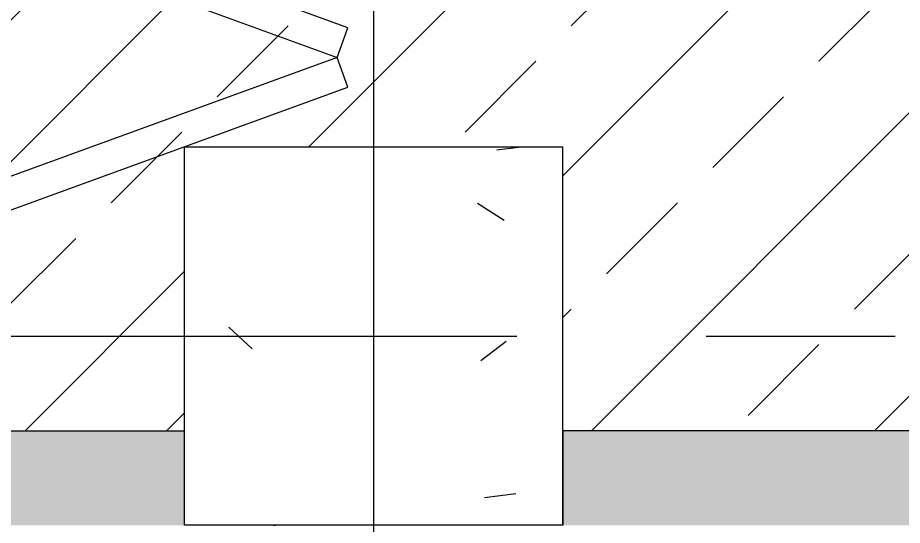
# Model space of a CAD drawing. Header units: millimetres. Extents: x -92759 to 184353, y -15225 to 86714.
# Drawn here: x 78536 to 79939, y 61041 to 61846 of the extents above; entities that cross this region are included whole.
import ezdxf

# ---------------------------------------------------------------- set-up
doc = ezdxf.new("R2010")
doc.units = ezdxf.units.MM
doc.linetypes.add('IDA - Grid Line', pattern=[2100, 1200, -300, 300, -300])
for name, color, linetype in [('0-1', 9, 'Continuous'), ('A-_DOOR----_E', 8, 'Continuous'), ('A-_WALL----_H-1', 9, 'Continuous'), ('A-_WALLPRTN_E', 8, 'Continuous'), ('A-PATT-CONC', 8, 'Continuous'), ('S-_COLN----_E', 8, 'Continuous')]:
    doc.layers.add(name, color=color, linetype=linetype)
doc.layers.add('HFI 9MM FPB', color=94, linetype='Continuous', lineweight=5)
doc.layers.add('S-_ANOTGRID_E-1', color=9, linetype='IDA - Grid Line', true_color=0x808080)

# ---------------------------------------------------------------- blocks, each defined once
blk = doc.blocks.new('IDA - F - Multi - Fold - FL - IDA - F - Multi - Fold - 9300L x 3000H-9529820-BLK8_RHH_2ND STOREY PLAN')
at = {"layer": 'A-_DOOR----_E'}
for p, q in [((4011.4, 1271.6), (3566.8, 50)), ((4058.4, 1254.5), (4011.4, 1271.6)), ((4105.4, 1271.6), (4058.4, 1254.5)), ((4550, 50), (4105.4, 1271.6)), ((3613.8, 32.9), (4058.4, 1254.5)), ((4058.4, 1254.5), (4503, 32.9))]:
    blk.add_line(p, q, dxfattribs=at)
blk = doc.blocks.new('A$C3019c3af')
at = {"layer": 'A-_WALL----_H-1'}
h = blk.add_hatch(dxfattribs=at)
h.set_pattern_fill('FP_8', color=256, style=0, pattern_type=2)
h.set_pattern_definition([(0, (-11670.95, 40338.29), (609.6, 152.4), [50.292, -406.908, 50.292, -406.908, -2438.4]), (0, (-11670.95, 40338.29), (609.6, 152.4), [-914.4, 50.292, -864.108, 50.292, -406.908, -1066.8]), (0, (-11670.95, 40338.29), (609.6, 152.4), [-2286, 50.292, -254.508, 50.292, -711.708]), (120, (-11442.35, 40414.49), (-436.7823, 451.7291), [50.292, -406.908, 50.292, -406.908, -2438.4]), (120, (-11442.35, 40414.49), (-436.7823, 451.7291), [-914.4, 50.292, -864.108, 50.292, -406.908, -1066.8]), (120, (-11442.35, 40414.49), (-436.7823, 451.7291), [-2286, 50.292, -254.508, 50.292, -711.708]), (240, (-11366.15, 40719.29), (-172.8177, -604.1291), [50.292, -406.908, 50.292, -406.908, -2438.4]), (240, (-11366.15, 40719.29), (-172.8177, -604.1291), [-914.4, 50.292, -864.108, 50.292, -406.908, -1066.8]), (240, (-11366.15, 40719.29), (-172.8177, -604.1291), [-2286, 50.292, -254.508, 50.292, -711.708])])
h.paths.add_polyline_path([(-3300, 28300), (-50, 28300), (-50, 28450), (-3300, 28450), (-3300, 28419.2)])
h.paths.add_polyline_path([(-3900, 28300), (-3900, 28450), (-9700, 28450), (-9700, 28300), (-4167.3, 28300)])
h.paths.add_polyline_path([(-10300, 28300), (-10300, 28450), (-15175, 28450), (-15175, 28300), (-10507.7, 28300)])
at = {"layer": 'S-_COLN----_E'}
h = blk.add_hatch(dxfattribs=at)
h.set_pattern_fill('FP_1', color=256, style=0, pattern_type=2)
h.set_pattern_definition([(50, (-11670.95, 40338.3), (1093.104, -95.634), [114.3, -1257.3]), (355, (-11671, 40338.3), (-211.46, 1146.34), [91.44, -1005.84]), (100.451, (-11579.9, 40330.3), (881.656, 1050.7), [97.14, -1068.54]), (46.184, (-11671, 40643.1), (1626.47, -252.26), [171.45, -1885.95]), (96.636, (-11535.4, 40622), (1424.42, 1484.57), [145.71, -1602.81]), (351.184, (-11671, 40643.1), (1424.43, 1484.55), [137.16, -1508.76]), (21, (-11518.55, 40566.9), (909.686, -613.59), [114.3, -1257.3]), (326, (-11518.6, 40566.9), (370.81, 1105.13), [91.44, -1005.84]), (71.451, (-11442.7, 40515.8), (1280.5, 491.53), [97.14, -1068.54]), (37.5, (-11670.95, 40338.3), (18.531, 507.33), [50.292, -943.356, 50.292, -970.788, -1009.65]), (37.5, (-11670.95, 40338.3), (18.531, 507.33), [-2014.73, 50.29, -959.36]), (7.5, (-11670.95, 40338.3), (400.918, 601.084), [50.292, -531.876, 50.292, -920.496, -384.81]), (7.5, (-11670.95, 40338.3), (400.918, 601.084), [-1552.956, 50.29, -334.52]), (327.5, (-12010.8, 40338.3), (813.545, -34.374), [50.292, -330.708, 50.292, -1138.428, -1577.34]), (327.5, (-12010.8, 40338.3), (813.545, -34.374), [-1569.72, 50.29, -1527.05]), (317.5, (-12163.2, 40338.3), (888.775, 152.56), [50.292, -445.008, 50.292, -739.14, -1120.14]), (317.5, (-12163.2, 40338.3), (888.775, 152.56), [-1284.73, 50.29, -1069.85])])
h.paths.add_polyline_path([(-3300, 28300), (-3300, 28900), (-3900, 28900), (-3900, 28300)])
at = {"layer": 'A-_WALLPRTN_E'}
for p, q in [((-9700, 28450), (-3900, 28450)), ((-3900, 28300), (-3900, 28450)), ((-650, 28450), (-3300, 28450)), ((-3300, 28450), (-3300, 28300))]:
    blk.add_line(p, q, dxfattribs=at)
at = {"layer": 'S-_ANOTGRID_E-1'}
for p, q in [((-3600, -20341.4), (-3600, 52351.8)), ((-38173.1, 28600), (13784.7, 28600))]:
    blk.add_line(p, q, dxfattribs=at)
at = {"layer": 'S-_COLN----_E'}
for p, q in [((-3900, 28450), (-3900, 28900)), ((-3900, 28900), (-3300, 28900)), ((-3300, 28450), (-3300, 28900)), ((-3900, 28300), (-3900, 28450)), ((-3300, 28300), (-3300, 28450)), ((-3300, 28300), (-3900, 28300))]:
    blk.add_line(p, q, dxfattribs=at)
at = {"layer": 'A-_DOOR----_E', "rotation": 269.9999999999999}
blk.add_blockref('IDA - F - Multi - Fold - FL - IDA - F - Multi - Fold - 9300L x 3000H-9529820-BLK8_RHH_2ND STOREY PLAN', (-4912.5, 33100), dxfattribs=at)
blk = doc.blocks.new('RCP_B8L2')
at = {"layer": 'HFI 9MM FPB'}
h = blk.add_hatch(dxfattribs=at)
h.set_pattern_fill('ANSI33', color=256, scale=50)
h.set_pattern_definition([(45, (-581589.02, -147239), (-224.5064, 224.5064), []), (45, (-581364.5, -147239), (-224.5064, 224.5064), [158.75, -79.375])])
h.paths.add_polyline_path([(-370899.3, -151102.3), (-373899.3, -151102.3), (-373899.3, -158302.3), (-370899.3, -158302.3)], flags=16)
edge = h.paths.add_edge_path()
edge.add_line((-373218.1, -158677.3), (-373818.1, -158677.3))
edge.add_line((-373818.1, -158677.3), (-373818.1, -159161.3))
edge.add_line((-373818.1, -159127.3), (-374768.1, -159127.3))
edge.add_line((-374768.1, -159127.3), (-374768.1, -149827.3))
edge.add_line((-374768.1, -149827.3), (-373818.1, -149827.3))
edge.add_line((-373818.1, -149827.3), (-373818.1, -150277.3))
edge.add_line((-373818.1, -150277.3), (-373218.1, -150277.3))
edge.add_line((-373218.1, -150277.3), (-373218.1, -149827.3))
edge.add_line((-373218.1, -149827.3), (-371918.1, -149827.3))
edge.add_line((-371918.1, -149827.3), (-371918.1, -150277.3))
edge.add_line((-371918.1, -150277.3), (-369968.1, -150277.3))
edge.add_line((-369968.1, -150277.3), (-369968.1, -157777.3))
edge.add_line((-369968.1, -157777.3), (-370568.1, -157777.3))
edge.add_line((-370568.1, -157777.3), (-370568.1, -159127.3))
edge.add_line((-370568.1, -159127.3), (-373218.1, -159127.3))
edge.add_line((-373218.1, -159127.3), (-373218.1, -158677.3))

msp = doc.modelspace()

# ---------------------------------------------------------------- block references
at = {"layer": '0-1'}
msp.add_blockref('A$C3019c3af', (82701.1, 32741.2), dxfattribs=at)
at = {"layer": 'A-PATT-CONC'}
msp.add_blockref('RCP_B8L2', (452619.1, 220318.5), dxfattribs=at)

doc.saveas('drawing.dxf')
